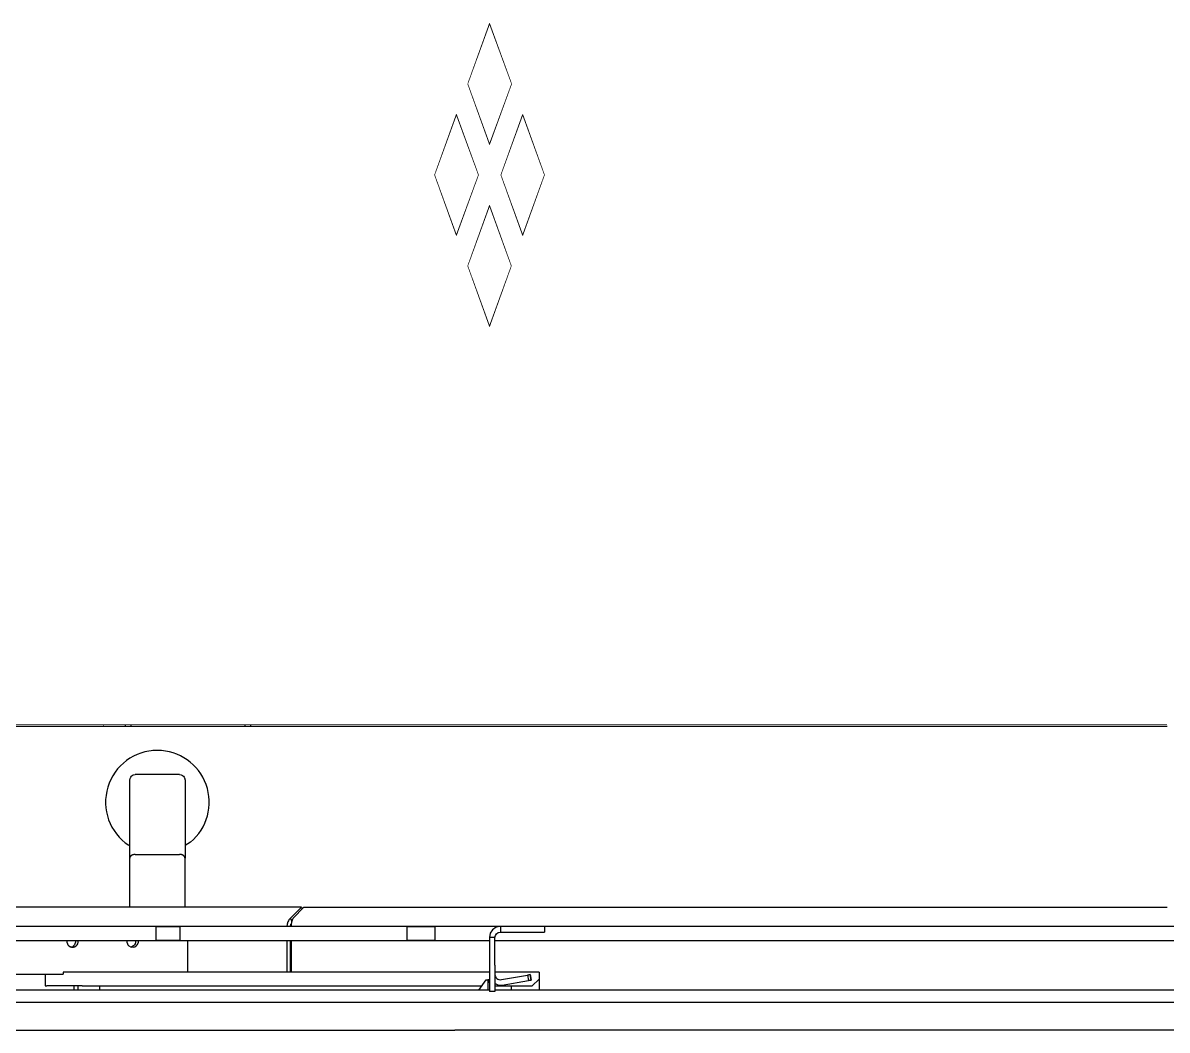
# Model space of a CAD drawing. Header units: millimetres. Extents: x -187347 to 135007, y -6415 to 292048.
# Drawn here: x -42636 to -41808, y 11493 to 12222 of the extents above; entities that cross this region are included whole.
import ezdxf

# ---------------------------------------------------------------- set-up
doc = ezdxf.new("R2010")
doc.units = ezdxf.units.MM
doc.header["$LTSCALE"] = 100
doc.layers.get('0').update_dxf_attribs({"lineweight": 18})
doc.layers.add('Layout Cabinplant', color=30, linetype='Continuous')

# ---------------------------------------------------------------- blocks, each defined once
blk = doc.blocks.new('CP_Giblet area_New')
at = {"color": 0, "linetype": 'Continuous'}
for p, q in [((149.06, -2840.93), (1146.42, -2840.93)), ((1672.27, -2840.93), (1146.42, -2840.93)), ((149.06, -2860.93), (1146.42, -2860.93)), ((1146.42, -2860.93), (1672.27, -2860.93)), ((349.06, -2869.93), (1117.42, -2869.93)), ((1085.42, -2877.93), (1085.42, -2869.93)), ((1105.42, -2869.93), (1105.42, -2872.93)), ((1117.42, -2868.93), (1121.42, -2868.93)), ((1117.42, -2887.93), (1117.42, -2868.93)), ((1121.42, -2887.93), (1121.42, -2868.93)), ((1121.42, -2869.93), (1146.42, -2869.93)), ((1122.59, -2877.43), (1122.59, -2869.93)), ((1129.09, -2869.93), (1123.78, -2877.43)), ((1146.42, -2869.93), (1542.37, -2869.93)), ((1403.21, -2869.93), (1403.21, -2872.93)), ((1419.19, -2872.93), (1419.19, -2869.93)), ((1421.87, -2869.93), (1421.87, -2872.93)), ((1090.42, -2872.93), (1085.42, -2877.93)), ((1085.42, -2882.93), (1085.42, -2877.93)), ((1095.42, -2872.93), (1090.42, -2872.93)), ((1091.18, -2877.2), (1093.15, -2876.86)), ((1093.15, -2876.86), (1091.18, -2877.2)), ((1091.87, -2881.14), (1091.18, -2877.2)), ((1091.18, -2877.2), (1091.87, -2881.14)), ((1093.84, -2880.8), (1091.87, -2881.14)), ((1091.87, -2881.14), (1093.84, -2880.8)), ((1112.03, -2873.53), (1093.15, -2876.86)), ((1093.84, -2880.8), (1093.15, -2876.86)), ((1112.72, -2877.47), (1093.84, -2880.8)), ((1117.42, -2872.93), (1095.42, -2872.93)), ((1115.15, -2873.6), (1117.42, -2874.59)), ((1115.15, -2873.6), (1117.42, -2874.59)), ((1120.95, -2877.43), (1122.59, -2877.43)), ((1121.42, -2876.78), (1122.59, -2875.12)), ((1123.78, -2877.43), (1122.59, -2877.43)), ((1146.42, -2872.93), (1126.97, -2872.93)), ((1416.01, -2872.93), (1146.42, -2872.93)), ((1416.01, -2872.93), (1441.51, -2872.93)), ((1442.85, -2872.93), (1441.51, -2872.93)), ((1442.85, -2881.43), (1442.85, -2872.93)), ((1085.42, -2882.93), (1095.42, -2882.93)), ((1095.42, -2882.93), (1117.42, -2882.93)), ((1117.42, -2887.93), (1117.42, -2895)), ((1121.42, -2882.93), (1146.42, -2882.93)), ((1121.42, -2895), (1121.42, -2887.93)), ((1146.42, -2882.93), (1416.01, -2882.93)), ((1264.61, -2882.93), (1264.61, -2905.93)), ((1265.24, -2882.93), (1265.24, -2905.93)), ((1267.84, -2905.93), (1267.84, -2882.93)), ((1339.75, -2905.93), (1339.75, -2882.93)), ((1416.01, -2882.93), (1428.51, -2882.93)), ((1428.51, -2882.93), (1429.81, -2882.93)), ((1429.81, -2882.93), (1429.81, -2881.43)), ((1489.74, -2881.43), (1429.81, -2881.43)), ((1117.42, -2895), (1117.42, -2907.93)), ((1121.42, -2907.93), (1121.42, -2895)), ((1375.35, -2904.58), (1375.17, -2905.93)), ((1375.75, -2903.42), (1375.35, -2904.58)), ((1376.16, -2902.75), (1375.75, -2903.42)), ((1376.86, -2901.98), (1376.16, -2902.75)), ((1377.99, -2901.25), (1376.86, -2901.98)), ((1377.17, -2905.93), (1377.35, -2904.59)), ((1377.35, -2904.59), (1377.74, -2903.44)), ((1377.74, -2903.44), (1378.14, -2902.77)), ((1378.69, -2901.02), (1377.99, -2901.25)), ((1378.14, -2902.77), (1378.83, -2902)), ((1379.96, -2901.27), (1378.69, -2901.02)), ((1378.83, -2902), (1379.96, -2901.27)), ((1380.66, -2901.02), (1379.96, -2901.27)), ((1379.96, -2901.27), (1380.66, -2901.02)), ((1382.16, -2902), (1380.66, -2901.02)), ((1382.85, -2902.77), (1382.16, -2902)), ((1383.25, -2903.44), (1382.85, -2902.77)), ((1383.64, -2904.59), (1383.25, -2903.44)), ((1383.83, -2905.93), (1383.64, -2904.59)), ((1418.83, -2904.58), (1418.64, -2905.93)), ((1419.23, -2903.42), (1418.83, -2904.58)), ((1419.63, -2902.75), (1419.23, -2903.42)), ((1420.33, -2901.98), (1419.63, -2902.75)), ((1421.46, -2901.25), (1420.33, -2901.98)), ((1420.64, -2905.93), (1420.82, -2904.59)), ((1420.82, -2904.59), (1421.22, -2903.44)), ((1421.22, -2903.44), (1421.62, -2902.77)), ((1422.17, -2901.02), (1421.46, -2901.25)), ((1421.62, -2902.77), (1422.31, -2902)), ((1422.99, -2900.93), (1422.17, -2901.02)), ((1422.31, -2902), (1422.99, -2900.93)), ((1422.99, -2900.93), (1424.51, -2901.27)), ((1423.81, -2901.02), (1422.99, -2900.93)), ((1424.51, -2901.27), (1423.81, -2901.02)), ((1425.63, -2902), (1424.51, -2901.27)), ((1426.32, -2902.77), (1425.63, -2902)), ((1426.72, -2903.44), (1426.32, -2902.77)), ((1427.12, -2904.59), (1426.72, -2903.44)), ((1427.3, -2905.93), (1427.12, -2904.59)), ((1117.42, -2905.93), (349.06, -2905.93)), ((1084.35, -2911.93), (1081.42, -2911.93)), ((1081.42, -2915.93), (1081.42, -2911.93)), ((1113.42, -2911.93), (1084.35, -2911.93)), ((1114.95, -2911.54), (1113.42, -2911.93)), ((1113.42, -2915.93), (1113.42, -2911.93)), ((1116.24, -2910.65), (1114.95, -2911.54)), ((1117.04, -2909.43), (1116.24, -2910.65)), ((1116.48, -2915.41), (1119.13, -2913.65)), ((1117.42, -2907.93), (1117.04, -2909.43)), ((1117.42, -2907.93), (1121.42, -2907.93)), ((1119.13, -2913.65), (1120.88, -2911.03)), ((1120.88, -2911.03), (1121.42, -2907.93)), ((1146.42, -2905.93), (1121.42, -2905.93)), ((1160.69, -2905.93), (1146.42, -2905.93)), ((1160.69, -2905.93), (1176.21, -2905.93)), ((1160.69, -2905.93), (1160.69, -2915.93)), ((1181.06, -2905.93), (1160.69, -2905.93)), ((1176.21, -2905.93), (1181.06, -2905.93)), ((1181.06, -2915.93), (1181.06, -2905.93)), ((1345.02, -2905.93), (1181.06, -2905.93)), ((1345.02, -2905.93), (1345.02, -2915.93)), ((1345.02, -2905.93), (1345.62, -2905.93)), ((1359.69, -2905.93), (1345.02, -2905.93)), ((1345.62, -2905.93), (1359.69, -2905.93)), ((1362.69, -2905.93), (1359.69, -2905.93)), ((1359.69, -2905.93), (1362.69, -2905.93)), ((1362.69, -2915.93), (1362.69, -2905.93)), ((1487.04, -2905.93), (1362.69, -2905.93)), ((341.06, -2915.93), (1081.42, -2915.93)), ((1081.42, -2915.93), (1084.35, -2915.93)), ((1084.35, -2915.93), (1113.42, -2915.93)), ((1113.42, -2915.93), (1116.48, -2915.41)), ((1113.42, -2915.93), (1146.42, -2915.93)), ((1146.42, -2915.93), (1160.69, -2915.93)), ((1176.21, -2915.93), (1160.69, -2915.93)), ((1160.69, -2915.93), (1181.06, -2915.93)), ((1181.06, -2915.93), (1176.21, -2915.93)), ((1181.06, -2915.93), (1345.02, -2915.93)), ((1263.4, -2921.96), (1255.67, -2929.93)), ((1257.4, -2929.93), (1265.38, -2921.96)), ((1263.91, -2920.81), (1263.4, -2921.96)), ((1264.29, -2919.38), (1263.91, -2920.81)), ((1264.08, -2919.36), (1265.38, -2921.96)), ((1264.42, -2918.58), (1264.29, -2919.38)), ((1264.52, -2917.72), (1264.42, -2918.58)), ((1264.61, -2915.89), (1264.52, -2917.72)), ((1265.24, -2915.89), (1264.94, -2917.85)), ((1265.38, -2921.96), (1266.43, -2920.8)), ((1266.43, -2920.8), (1266.83, -2920.15)), ((1266.83, -2920.15), (1267.19, -2919.37)), ((1267.19, -2919.37), (1267.66, -2917.72)), ((1267.66, -2917.72), (1267.84, -2915.89)), ((1345.02, -2915.93), (1345.62, -2915.93)), ((1345.02, -2915.93), (1359.98, -2915.93)), ((1359.98, -2915.93), (1345.62, -2915.93)), ((1362.69, -2915.93), (1359.98, -2915.93)), ((1359.98, -2915.93), (1362.69, -2915.93)), ((1362.69, -2915.93), (1487.04, -2915.93)), ((1255.67, -2929.93), (631.06, -2929.93)), ((1257.4, -2929.93), (1256.81, -2928.75)), ((1257.4, -2929.93), (2021.65, -2929.93)), ((1341.56, -2929.93), (1341.56, -2965.33)), ((1381.56, -2929.93), (1381.56, -2965.33)), ((1341.56, -3021.93), (1341.56, -2965.33)), ((1377.56, -2968.16), (1345.56, -2968.16)), ((1381.56, -2965.33), (1381.56, -3021.93)), ((1337.63, -2977.06), (1341.56, -2974.49)), ((1381.56, -2974.27), (1382.35, -2974.73)), ((1341.86, -3023.46), (1341.56, -3021.93)), ((1342.23, -3024.15), (1341.86, -3023.46)), ((1342.75, -3024.77), (1342.23, -3024.15)), ((1343.37, -3025.28), (1342.75, -3024.77)), ((1344.44, -3025.77), (1343.37, -3025.28)), ((1345.56, -3025.93), (1344.44, -3025.77)), ((1345.56, -3025.93), (1377.56, -3025.93)), ((1379.09, -3025.63), (1377.56, -3025.93)), ((1379.75, -3025.28), (1379.09, -3025.63)), ((1380.39, -3024.75), (1379.75, -3025.28)), ((1380.89, -3024.14), (1380.39, -3024.75)), ((1381.39, -3023.08), (1380.89, -3024.14)), ((1381.56, -3021.93), (1381.39, -3023.08)), ((1357.21, -3043.18), (1361.56, -3043.43)), ((1481.88, -3060.96), (631.06, -3060.96)), ((1294.12, -3061.96), (1294.12, -3060.96)), ((1298.12, -3060.96), (1298.12, -3061.96)), ((1380.72, -3061.96), (1380.72, -3060.96)), ((1384.72, -3060.96), (1384.72, -3061.96))]:
    blk.add_line(p, q, dxfattribs=at)
at = {"color": 0, "linetype": 'Continuous', "const_width": 0.5}
for points in [[(1481.88, -3061.96), (631.06, -3061.96)], [(1400.72, -3061.96), (1400.72, -3060.96)], [(1121.28, -3350.2), (1105.51, -3394.12)], [(1105.51, -3394.12), (1121.28, -3350.78)], [(1137.05, -3394.12), (1121.28, -3350.2)], [(1137.05, -3394.12), (1121.28, -3350.78)], [(1121.28, -3350.78), (1137.05, -3394.12)], [(1105.51, -3394.12), (1121.28, -3438.04)], [(1121.28, -3438.04), (1105.51, -3394.12)], [(1121.28, -3437.45), (1105.51, -3394.12)], [(1137.05, -3394.12), (1121.28, -3437.45)], [(1121.28, -3437.45), (1137.05, -3394.12)], [(1121.28, -3438.04), (1137.05, -3394.12)], [(1097.3, -3416.08), (1081.53, -3460)], [(1081.53, -3460), (1097.3, -3416.66)], [(1113.08, -3460), (1097.3, -3416.08)], [(1113.08, -3460), (1097.3, -3416.66)], [(1097.3, -3416.66), (1113.08, -3460)], [(1145.26, -3416.08), (1129.28, -3460)], [(1129.28, -3460), (1145.26, -3416.08)], [(1129.28, -3460), (1145.26, -3416.66)], [(1161.03, -3460), (1145.26, -3416.08)], [(1161.03, -3460), (1145.26, -3416.66)], [(1145.26, -3416.66), (1161.03, -3460)], [(1097.3, -3503.33), (1081.53, -3460)], [(1081.53, -3460), (1097.3, -3503.92)], [(1097.3, -3503.33), (1113.08, -3460)], [(1113.08, -3460), (1097.3, -3503.33)], [(1097.3, -3503.92), (1113.08, -3460)], [(1129.28, -3460), (1145.26, -3503.92)], [(1145.26, -3503.33), (1129.28, -3460)], [(1145.26, -3503.92), (1129.28, -3460)], [(1145.26, -3503.33), (1161.03, -3460)], [(1161.03, -3460), (1145.26, -3503.33)], [(1145.26, -3503.92), (1161.03, -3460)], [(1121.28, -3481.96), (1105.3, -3525.88)], [(1105.3, -3525.88), (1121.28, -3481.96)], [(1105.3, -3525.88), (1121.28, -3482.54)], [(1137.05, -3525.88), (1121.28, -3481.96)], [(1121.28, -3482.54), (1137.05, -3525.88)], [(1137.05, -3525.88), (1121.28, -3482.54)], [(1121.28, -3569.21), (1105.3, -3525.88)], [(1105.3, -3525.88), (1121.28, -3569.8)], [(1121.28, -3569.8), (1137.05, -3525.88)], [(1121.28, -3569.21), (1137.05, -3525.88)], [(1137.05, -3525.88), (1121.28, -3569.21)]]:
    blk.add_lwpolyline(points, dxfattribs=at)
at = {"color": 0, "linetype": 'Continuous'}
for centre, radius, start, end in [((1113.42, -2881.41), 8, 77.49972, 100.00045), ((1113.42, -2881.41), 4, 359.60412, 100.00057), ((1361.56, -3005.93), 37.5, 129.65748, 270.00001), ((1361.56, -3005.93), 37.5, 270, 56.32426), ((1361.56, -3005.93), 37.5, 270.00015, 276.66685)]:
    blk.add_arc(centre, radius, start, end, dxfattribs=at)
for points in [[(1341.56, -2965.33), (1341.67, -2965.88), (1341.86, -2966.41), (1341.97, -2966.6), (1342.1, -2966.77), (1342.33, -2966.98), (1342.58, -2967.18), (1342.85, -2967.38), (1343.13, -2967.57), (1343.46, -2967.72), (1343.81, -2967.84), (1344.67, -2968.08), (1345.56, -2968.16)], [(1377.56, -2968.16), (1378.33, -2968.11), (1379.09, -2967.94), (1379.34, -2967.87), (1379.59, -2967.77), (1379.88, -2967.61), (1380.17, -2967.44), (1380.46, -2967.26), (1380.73, -2967.05), (1380.93, -2966.82), (1381.11, -2966.57), (1381.45, -2965.99), (1381.56, -2965.33)]]:
    blk.add_spline(points, degree=3, dxfattribs=at)

msp = doc.modelspace()

# ---------------------------------------------------------------- block references
at = {"layer": 'Layout Cabinplant', "rotation": 180}
msp.add_blockref('CP_Giblet area_New', (-41176.61, 8652.23, 0), dxfattribs=at)

doc.saveas('drawing.dxf')
